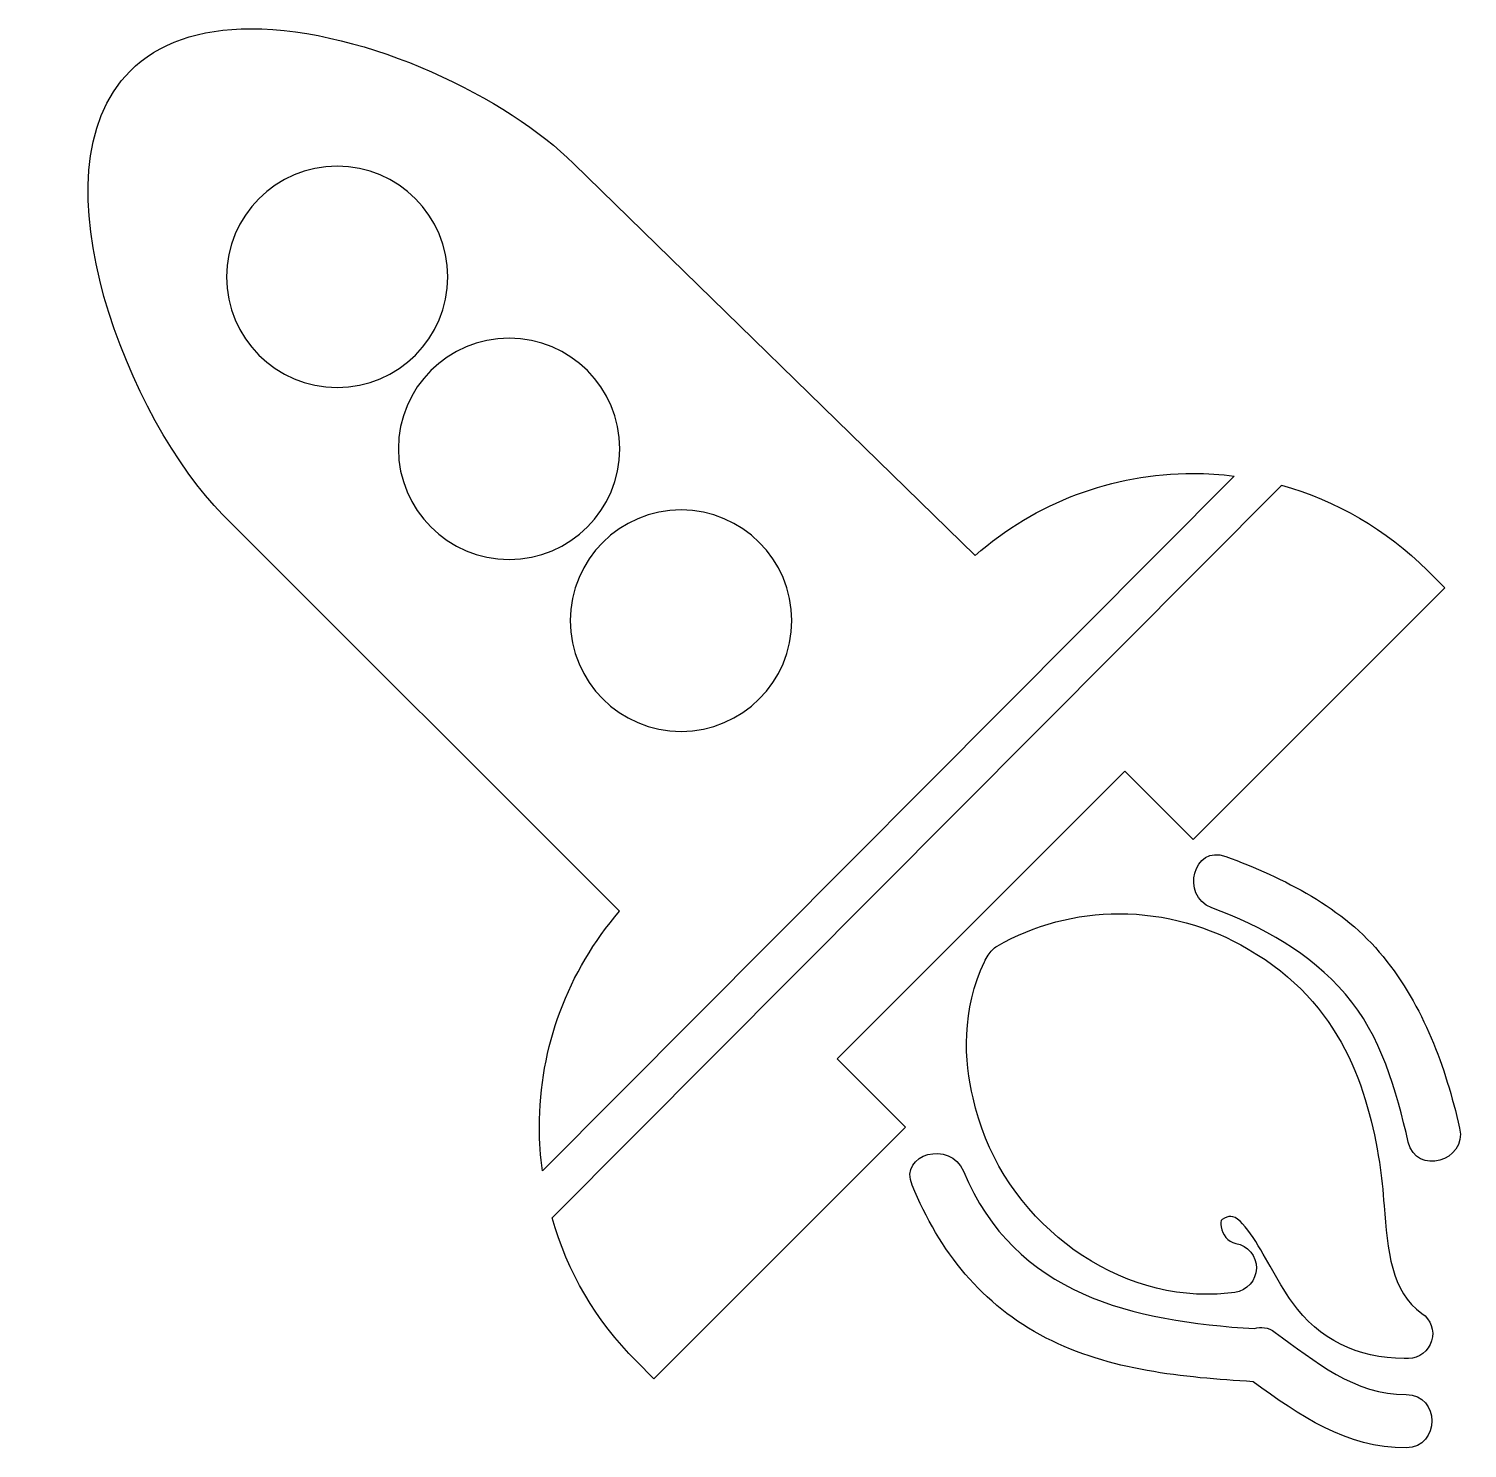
# Model space of a CAD drawing. Header units: centimetres. Extents: x -11 to 10.2, y -10.5 to 10.5.
import ezdxf

# ---------------------------------------------------------------- set-up
doc = ezdxf.new("R2010")
doc.units = ezdxf.units.CM
doc.header["$MEASUREMENT"] = 0
doc.layers.add('Layer 1', color=7, linetype='Continuous')

msp = doc.modelspace()

# ---------------------------------------------------------------- linework, layer by layer
at = {"layer": 'Layer 1'}
for points, knots in [([(-2.28072, -2.55937), (-3.0455, -3.44506), (-3.46394, -4.56277), (-3.46394, -5.7449), (-3.46394, -5.7449), (-3.46394, -5.96323), (-3.44809, -6.17874), (-3.42015, -6.39149), (-3.42015, -6.39149), (-3.42015, -6.39149), (6.78573, 3.86241), (6.78573, 3.86241), (6.78573, 3.86241), (6.5866, 3.88651), (6.38523, 3.90019), (6.18177, 3.90019), (6.18177, 3.90019), (4.98532, 3.90024), (3.85574, 3.47239), (2.96444, 2.69009), (2.96444, 2.69009), (2.96444, 2.69009), (-2.95895, 8.47304), (-2.95895, 8.47304), (-2.95895, 8.47304), (-3.91582, 9.42978), (-6.00828, 10.46207), (-7.7201, 10.46207), (-7.7201, 10.46207), (-8.48756, 10.4621), (-9.08649, 10.25207), (-9.5012, 9.8379), (-9.5012, 9.8379), (-10.99631, 8.34234), (-9.48916, 4.64918), (-8.13629, 3.29579), (-8.13629, 3.29579), (-8.13629, 3.29579), (-2.28072, -2.55937), (-2.28072, -2.55937), (-2.28072, -2.55937), (-2.28072, -2.55937), (-2.28072, -2.55937), (-2.28072, -2.55937)], [0, 0, 0, 0, 0.08333333, 0.08333333, 0.08333333, 0.08333333, 0.16666667, 0.16666667, 0.16666667, 0.16666667, 0.25, 0.25, 0.25, 0.25, 0.33333333, 0.33333333, 0.33333333, 0.33333333, 0.41666667, 0.41666667, 0.41666667, 0.41666667, 0.5, 0.5, 0.5, 0.5, 0.58333333, 0.58333333, 0.58333333, 0.58333333, 0.66666667, 0.66666667, 0.66666667, 0.66666667, 0.75, 0.75, 0.75, 0.75, 0.83333333, 0.83333333, 0.83333333, 0.83333333, 1, 1, 1, 1]), ([(-6.44704, 8.43365), (-5.54656, 8.43365), (-4.81353, 7.70126), (-4.81353, 6.80069), (-4.81353, 6.80069), (-4.81353, 5.90021), (-5.54656, 5.16773), (-6.44704, 5.16773), (-6.44704, 5.16773), (-7.34739, 5.16773), (-8.07997, 5.9002), (-8.07997, 6.80069), (-8.07997, 6.80069), (-8.07996, 7.70125), (-7.34739, 8.43365), (-6.44704, 8.43365)], [0, 0, 0, 0, 0.2, 0.2, 0.2, 0.2, 0.4, 0.4, 0.4, 0.4, 0.6, 0.6, 0.6, 0.6, 1, 1, 1, 1]), ([(-2.27731, 4.26466), (-2.27731, 3.3641), (-3.00989, 2.63149), (-3.91082, 2.63149), (-3.91082, 2.63149), (-4.81136, 2.63149), (-5.54375, 3.36409), (-5.54375, 4.26466), (-5.54375, 4.26466), (-5.54375, 5.16501), (-4.81136, 5.89759), (-3.91082, 5.89759), (-3.91082, 5.89759), (-3.01044, 5.89762), (-2.27731, 5.16504), (-2.27731, 4.26466), (-2.27731, 4.26466), (-2.27731, 4.26466), (-2.27731, 4.26466), (-2.27731, 4.26466)], [0, 0, 0, 0, 0.16666667, 0.16666667, 0.16666667, 0.16666667, 0.33333333, 0.33333333, 0.33333333, 0.33333333, 0.5, 0.5, 0.5, 0.5, 0.66666667, 0.66666667, 0.66666667, 0.66666667, 1, 1, 1, 1]), ([(-2.03278, -9.19901), (-2.03278, -9.19901), (-1.77516, -9.45724), (-1.77516, -9.45724), (-1.77516, -9.45724), (-1.77516, -9.45724), (1.93708, -5.74487), (1.93708, -5.74487), (1.93708, -5.74487), (1.93708, -5.74487), (0.92777, -4.73556), (0.92777, -4.73556), (0.92777, -4.73556), (0.92777, -4.73556), (5.17188, -0.49107), (5.17188, -0.49107), (5.17188, -0.49107), (5.17188, -0.49107), (6.18179, -1.50038), (6.18179, -1.50038), (6.18179, -1.50038), (6.18179, -1.50038), (9.89352, 2.21196), (9.89352, 2.21196), (9.89352, 2.21196), (9.89352, 2.21196), (9.63531, 2.46966), (9.63531, 2.46966), (9.63531, 2.46966), (9.02799, 3.07693), (8.289, 3.50363), (7.48261, 3.72519), (7.48261, 3.72519), (7.48261, 3.72461), (7.48261, 3.72461), (7.48261, 3.72461), (7.48261, 3.72461), (7.48261, 3.72461), (-3.27741, -7.08512), (-3.27741, -7.08512), (-3.27741, -7.08512), (-3.05243, -7.87622), (-2.63021, -8.60168), (-2.03278, -9.19901)], [0, 0, 0, 0, 0.08333333, 0.08333333, 0.08333333, 0.08333333, 0.16666667, 0.16666667, 0.16666667, 0.16666667, 0.25, 0.25, 0.25, 0.25, 0.33333333, 0.33333333, 0.33333333, 0.33333333, 0.41666667, 0.41666667, 0.41666667, 0.41666667, 0.5, 0.5, 0.5, 0.5, 0.58333333, 0.58333333, 0.58333333, 0.58333333, 0.66666667, 0.66666667, 0.66666667, 0.66666667, 0.75, 0.75, 0.75, 0.75, 0.83333333, 0.83333333, 0.83333333, 0.83333333, 1, 1, 1, 1]), ([(0.2588, 1.72836), (0.2588, 0.82788), (-0.47367, 0.09493), (-1.37423, 0.09493), (-1.37423, 0.09493), (-2.27519, 0.09493), (-3.00766, 0.82788), (-3.00766, 1.72836), (-3.00766, 1.72836), (-3.00766, 2.62884), (-2.27519, 3.36132), (-1.37423, 3.36132), (-1.37423, 3.36132), (-0.47367, 3.36135), (0.25875, 2.62887), (0.2588, 1.72836), (0.2588, 1.72836), (0.2588, 1.72836), (0.2588, 1.72836), (0.2588, 1.72836)], [0, 0, 0, 0, 0.16666667, 0.16666667, 0.16666667, 0.16666667, 0.33333333, 0.33333333, 0.33333333, 0.33333333, 0.5, 0.5, 0.5, 0.5, 0.66666667, 0.66666667, 0.66666667, 0.66666667, 1, 1, 1, 1]), ([(6.66153, -1.75032), (6.18718, -1.57249), (5.98428, -2.33074), (6.45314, -2.5069), (6.45314, -2.5069), (7.20741, -2.79019), (7.89565, -3.16719), (8.42738, -3.78314), (8.42738, -3.78314), (8.94935, -4.38716), (9.17898, -5.20771), (9.3535, -5.96759), (9.3535, -5.96759), (9.46679, -6.46056), (10.22287, -6.25144), (10.11013, -5.7592), (10.11013, -5.7592), (9.89844, -4.83686), (9.5812, -3.97136), (8.98208, -3.22846), (8.98208, -3.22846), (8.39519, -2.50029), (7.51881, -2.07203), (6.66153, -1.75032)], [0, 0, 0, 0, 0.14285714, 0.14285714, 0.14285714, 0.14285714, 0.28571429, 0.28571429, 0.28571429, 0.28571429, 0.42857143, 0.42857143, 0.42857143, 0.42857143, 0.57142857, 0.57142857, 0.57142857, 0.57142857, 0.71428571, 0.71428571, 0.71428571, 0.71428571, 1, 1, 1, 1]), ([(9.55491, -8.49273), (9.09697, -8.17819), (9.04784, -7.55896), (8.99585, -6.90407), (8.99585, -6.90407), (8.97892, -6.69023), (8.96137, -6.46925), (8.92796, -6.26235), (8.92796, -6.26235), (8.75733, -5.21479), (8.38207, -3.9106), (6.99079, -3.11963), (6.99079, -3.11963), (6.42088, -2.77721), (5.76331, -2.59615), (5.09039, -2.59615), (5.09039, -2.59615), (4.45245, -2.59615), (3.82997, -2.76125), (3.29059, -3.07428), (3.29059, -3.07428), (3.23532, -3.1059), (3.18936, -3.15194), (3.15761, -3.20657), (3.15761, -3.20657), (3.15761, -3.20657), (3.11332, -3.28314), (3.11332, -3.28314), (3.11332, -3.28314), (3.10898, -3.29087), (3.10506, -3.29841), (3.10128, -3.30613), (3.10128, -3.30613), (2.76645, -3.99164), (2.79595, -4.79034), (2.93599, -5.3144), (2.93599, -5.3144), (3.27635, -6.93966), (4.78559, -8.21114), (6.37655, -8.21114), (6.37655, -8.21114), (6.37655, -8.21114), (6.37711, -8.21113), (6.37711, -8.21113), (6.37711, -8.21113), (6.51662, -8.21113), (6.65715, -8.20176), (6.79613, -8.18255), (6.79613, -8.18255), (6.97494, -8.15855), (7.10897, -8.00745), (7.11239, -7.82753), (7.11239, -7.82753), (7.11554, -7.64703), (6.98642, -7.49169), (6.80873, -7.46103), (6.80873, -7.46103), (6.69165, -7.44127), (6.61072, -7.32376), (6.59153, -7.21817), (6.59153, -7.21817), (6.58272, -7.17327), (6.5855, -7.11916), (6.60677, -7.10654), (6.60677, -7.10654), (6.65725, -7.07699), (6.70149, -7.06122), (6.73372, -7.06122), (6.73372, -7.06122), (6.90059, -7.06122), (7.14949, -7.50265), (7.31416, -7.79475), (7.31416, -7.79475), (7.41814, -7.97853), (7.52596, -8.16953), (7.64452, -8.33469), (7.64452, -8.33469), (8.03245, -8.87412), (8.60247, -9.15969), (9.29232, -9.15969), (9.29232, -9.15969), (9.31425, -9.15969), (9.33561, -9.15913), (9.35749, -9.15858), (9.35749, -9.15858), (9.51563, -9.15474), (9.65282, -9.0492), (9.69822, -8.89759), (9.69822, -8.89759), (9.74316, -8.74607), (9.68514, -8.58255), (9.55491, -8.49273)], [0, 0, 0, 0, 0.04166667, 0.04166667, 0.04166667, 0.04166667, 0.08333333, 0.08333333, 0.08333333, 0.08333333, 0.125, 0.125, 0.125, 0.125, 0.16666667, 0.16666667, 0.16666667, 0.16666667, 0.20833333, 0.20833333, 0.20833333, 0.20833333, 0.25, 0.25, 0.25, 0.25, 0.29166667, 0.29166667, 0.29166667, 0.29166667, 0.33333333, 0.33333333, 0.33333333, 0.33333333, 0.375, 0.375, 0.375, 0.375, 0.41666667, 0.41666667, 0.41666667, 0.41666667, 0.45833333, 0.45833333, 0.45833333, 0.45833333, 0.5, 0.5, 0.5, 0.5, 0.54166667, 0.54166667, 0.54166667, 0.54166667, 0.58333333, 0.58333333, 0.58333333, 0.58333333, 0.625, 0.625, 0.625, 0.625, 0.66666667, 0.66666667, 0.66666667, 0.66666667, 0.70833333, 0.70833333, 0.70833333, 0.70833333, 0.75, 0.75, 0.75, 0.75, 0.79166667, 0.79166667, 0.79166667, 0.79166667, 0.83333333, 0.83333333, 0.83333333, 0.83333333, 0.875, 0.875, 0.875, 0.875, 0.91666667, 0.91666667, 0.91666667, 0.91666667, 1, 1, 1, 1]), ([(9.32136, -9.69142), (8.56367, -9.69745), (7.97336, -9.19731), (7.39022, -8.77398), (7.39022, -8.77398), (7.2824, -8.69529), (7.17694, -8.68585), (7.0855, -8.71821), (7.0855, -8.71821), (5.28784, -8.60928), (3.55154, -8.22143), (2.79055, -6.39371), (2.79055, -6.39371), (2.59907, -5.93429), (1.83977, -6.1355), (2.034, -6.60215), (2.034, -6.60215), (2.44101, -7.57976), (3.05857, -8.36703), (4.0116, -8.85659), (4.0116, -8.85659), (4.94431, -9.33641), (6.03193, -9.43918), (7.06365, -9.50093), (7.06365, -9.50093), (7.75016, -9.99943), (8.43456, -10.48296), (9.32139, -10.47526), (9.32139, -10.47526), (9.82674, -10.47091), (9.82674, -9.68706), (9.32136, -9.69142)], [0, 0, 0, 0, 0.11111111, 0.11111111, 0.11111111, 0.11111111, 0.22222222, 0.22222222, 0.22222222, 0.22222222, 0.33333333, 0.33333333, 0.33333333, 0.33333333, 0.44444444, 0.44444444, 0.44444444, 0.44444444, 0.55555556, 0.55555556, 0.55555556, 0.55555556, 0.66666667, 0.66666667, 0.66666667, 0.66666667, 0.77777778, 0.77777778, 0.77777778, 0.77777778, 1, 1, 1, 1])]:
    msp.add_open_spline(points, degree=3, knots=knots, dxfattribs=at)

doc.saveas('drawing.dxf')
